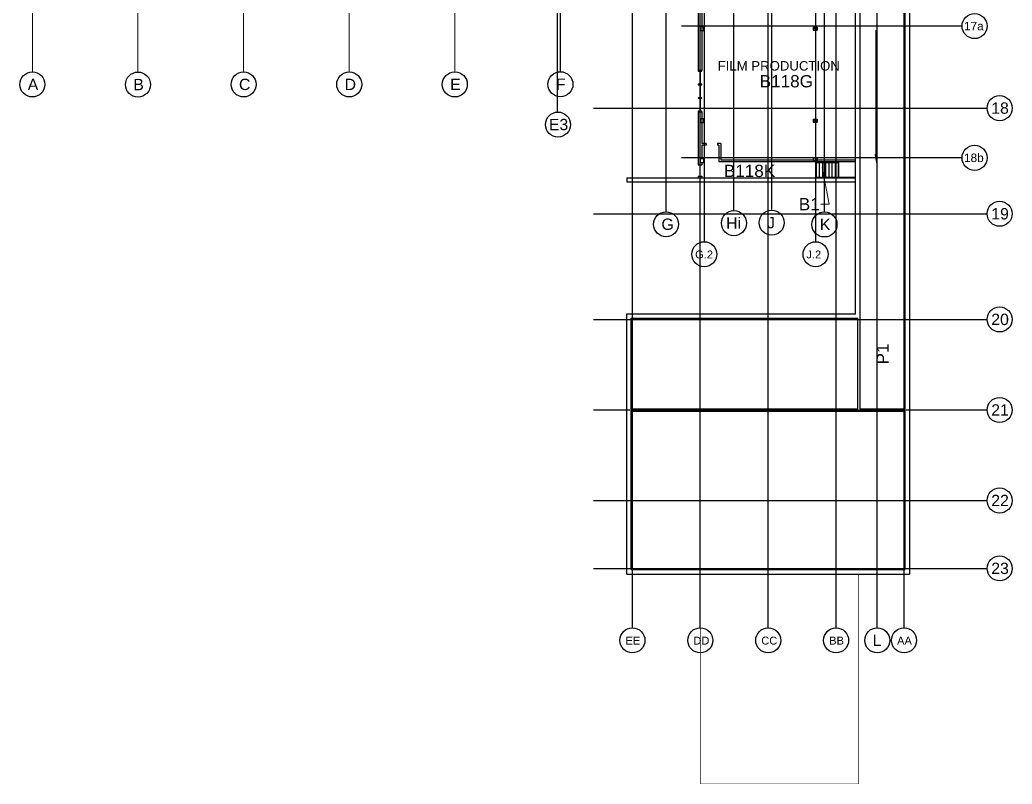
# Model space of a CAD drawing. Extents: x -222 to 8565, y -1562 to 5304.
# Drawn here: x 1926 to 5082, y -1562 to 870 of the extents above; entities that cross this region are included whole.
import ezdxf
from ezdxf.enums import TextEntityAlignment as Align

# ---------------------------------------------------------------- set-up
doc = ezdxf.new("R2010")
doc.units = 0
doc.header["$LTSCALE"] = 15
doc.header["$MEASUREMENT"] = 0
doc.layers.get('0').update_dxf_attribs({"linetype": 'CONTINUOUS'})
doc.layers.add('grid', color=251, linetype='CONTINUOUS')
doc.layers.add('room number', color=7, linetype='CONTINUOUS')
doc.layers.add('WALLS', color=7, linetype='CONTINUOUS', lineweight=25)
doc.styles.get("Standard").update_dxf_attribs({"font": 'arial.ttf'})
doc.styles.add('style2', font='arial.ttf')

# ---------------------------------------------------------------- blocks, each defined once
blk = doc.blocks.new('AZMND')
for p, q in [((0, 0.5), (0, -0.5)), ((1, 0.5), (0, 0.5)), ((1, -0.5), (1, 0.5)), ((0, -0.5), (1, -0.5))]:
    blk.add_line(p, q)
blk = doc.blocks.new('8X6.5 WF COLUMN')
at = {"layer": 'grid'}
for p, q in [((-3.25, 4), (3.25, 4)), ((-3.25, -4), (3.25, -4))]:
    blk.add_line(p, q, dxfattribs=at)
at = {"layer": 'grid', "lineweight": 0}
blk.add_line((0, -4), (0, 4), dxfattribs=at)

msp = doc.modelspace()

# ---------------------------------------------------------------- linework, layer by layer
at = {"layer": 'grid', "lineweight": 0}
for p, q in [((2301.4, 704), (2301.4, 5115.7)), ((2637.4, 704), (2637.4, 5126.4)), ((2973.4, 704), (2973.4, 5126.4)), ((3309.4, 704), (3309.4, 2567.3)), ((1965.4, 2168.6), (1965.4, 704))]:
    msp.add_line(p, q, dxfattribs=at)
at = {"layer": 'grid'}
for p, q in [((3645.4, 704), (3645.4, 5126.4)), ((3874.4, -1064.4), (3874.4, 5126.4)), ((3981.4, 258.5), (3981.4, 5126.4)), ((4090.4, -1064.4), (4090.4, 5126.4)), ((4306.4, -1064.4), (4306.4, 5126.4)), ((4317.4, 266.4), (4317.4, 5126.4)), ((4317.4, 266.4), (4317.4, 5126.4)), ((4522.4, -1064.4), (4522.4, 5126.4)), ((4653.4, -1064.4), (4653.4, 5126.4)), ((4738.4, -1064.4), (4738.4, 5126.4)), ((4485.4, 258.5), (4485.4, 4957.9)), ((4485.4, 258.5), (4485.4, 4957.9)), ((4197.4, 262.8), (4197.4, 1981.9)), ((4197.4, 262.8), (4197.4, 1981.9)), ((3636.4, 577), (3636.4, 1637.1)), ((4103, 973.4), (4103, 163.9)), ((4457, 972.2), (4457, 163.9)), ((4923.1, 849.7), (4030.1, 849.7)), ((3750.1, 588.7), (5002.8, 588.7)), ((4923.1, 430.7), (4030.1, 430.7)), ((3750.1, 252.7), (5002.8, 252.7)), ((3750.1, -83.3), (5002.8, -83.3)), ((3750.1, -371.3), (5002.8, -371.3)), ((3750.1, -659.3), (5002.8, -659.3)), ((3750.1, -875.3), (5002.8, -875.3))]:
    msp.add_line(p, q, dxfattribs=at)
for centre in [(4962.9, 849.7), (1965.4, 664.2), (2301.4, 663.9), (2637.4, 664.2), (2973.4, 664.2), (3309.4, 664.2), (3645.4, 664.8), (5042.6, 588.7), (3637.6, 536.6), (4962.9, 430.7), (5042.6, 252.7), (3981.4, 219.4), (4197.4, 222.9), (4197.4, 222.9), (4317.4, 224.4), (4317.4, 224.4), (4485.4, 218.7), (4485.4, 218.7), (4103, 124.1), (4457, 124.1), (5042.6, -83.3), (5042.6, -371.3), (5042.6, -659.3), (5042.6, -875.3), (3874.4, -1104.2), (4090.4, -1104.2), (4306.4, -1104.2), (4522.4, -1104.2), (4653.4, -1104.2), (4738.4, -1104.2)]:
    msp.add_circle(centre, 39.8, dxfattribs=at)
at = {"layer": 'room number'}
msp.add_line((4649.7, 443.3), (4649.7, 836.3), dxfattribs=at)
at = {"layer": 'room number', "lineweight": 0}
msp.add_lwpolyline([(4478.4, 399.7), (4500.6, 283.2), (4474.2, 283.2)], dxfattribs=at)
at = {"layer": 'room number'}
msp.add_solid([(4654.7, 443.3), (4644.7, 443.3), (4649.7, 413.3)], dxfattribs=at)
at = {"layer": 'WALLS'}
for p, q in [((4584.4, -65.3), (4584.4, 1872.7)), ((4599.4, -367.3), (4599.4, 1860.7)), ((4741.4, 1752.7), (4741.4, -367.3)), ((4756.4, 1752.7), (4756.4, -893.3)), ((4095.5, 924.7), (4095.5, 847.7)), ((4083.5, 912.7), (4083.5, 708.7)), ((4089.5, 847.7), (4089.5, 835.7)), ((4101.5, 847.7), (4089.5, 847.7)), ((4089.5, 835.7), (4101.5, 835.7)), ((4095.5, 847.7), (4095.5, 708.7)), ((4101.5, 835.7), (4101.5, 847.7)), ((4101.5, 846.7), (4101.5, 836.7)), ((4449.5, 846.7), (4449.5, 836.7)), ((4449.5, 846.7), (4462.5, 846.7)), ((4449.5, 836.7), (4462.5, 836.7)), ((4462.5, 846.7), (4462.5, 836.7)), ((4095.5, 708.7), (4083.5, 708.7)), ((4089.5, 706.7), (4089.5, 665.4)), ((4089.5, 663.4), (4089.5, 622.1)), ((4089.5, 620.1), (4089.5, 578.7)), ((4083.5, 576.7), (4083.5, 408.7)), ((4095.5, 576.7), (4083.5, 576.7)), ((4095.5, 576.7), (4095.5, 554.7)), ((4089.5, 554.7), (4089.5, 542.7)), ((4101.5, 554.7), (4089.5, 554.7)), ((4089.5, 542.7), (4101.5, 542.7)), ((4095.5, 554.7), (4095.5, 476.7)), ((4101.5, 542.7), (4101.5, 554.7)), ((4449.5, 553.7), (4462.5, 553.7)), ((4449.5, 553.7), (4449.5, 543.7)), ((4449.5, 543.7), (4462.5, 543.7)), ((4462.5, 553.7), (4462.5, 543.7)), ((4109.5, 476.7), (4095.5, 476.7)), ((4109.5, 476.7), (4109.5, 470.7)), ((4155.5, 476.7), (4145.5, 476.7)), ((4145.5, 476.7), (4145.5, 470.7)), ((4155.5, 476.7), (4155.5, 424.7)), ((4095.5, 470.7), (4095.5, 427.7)), ((4109.5, 470.7), (4095.5, 470.7)), ((4149.5, 470.7), (4145.5, 470.7)), ((4149.5, 470.7), (4149.5, 418.7)), ((4101.5, 427.7), (4089.5, 427.7)), ((4089.5, 427.7), (4089.5, 415.7)), ((4089.5, 415.7), (4101.5, 415.7)), ((4095.5, 415.7), (4095.5, 408.7)), ((4101.5, 415.7), (4101.5, 427.7)), ((4149.5, 418.7), (4584.4, 418.7)), ((4155.5, 424.7), (4419.4, 424.7)), ((4419.4, 424.7), (4449.5, 424.7)), ((4449.5, 430.7), (4449.5, 418.7)), ((4449.5, 430.7), (4462.5, 430.7)), ((4458, 418.7), (4458, 416.2)), ((4458, 416.2), (4532, 416.2)), ((4460, 368.7), (4460, 416.2)), ((4462.5, 430.7), (4462.5, 418.7)), ((4462.5, 424.7), (4584.4, 424.7)), ((4470, 368.7), (4470, 416.2)), ((4480, 368.7), (4480, 416.2)), ((4490, 368.7), (4490, 416.2)), ((4500, 368.7), (4500, 416.2)), ((4510, 368.7), (4510, 416.2)), ((4520, 368.7), (4520, 416.2)), ((4530, 416.2), (4530, 368.7)), ((4530, 368.7), (4530, 416.2)), ((4083.5, 408.7), (4095.5, 408.7)), ((3856.4, 366.7), (4584, 366.7)), ((3856.4, 366.7), (3856.4, 354.7)), ((3856.4, 354.7), (4584.4, 354.7)), ((4083.5, 372.7), (4083.5, 366.7)), ((4083.5, 372.7), (4095.5, 372.7)), ((4095.5, 372.7), (4095.5, 366.7)), ((4458, 368.7), (4584.4, 368.7)), ((4458, 368.7), (4458, 366.7)), ((4458, 366.7), (4584.4, 366.7)), ((3856.4, -893.3), (3856.4, -65.3)), ((3856.4, -65.3), (4584.4, -65.3)), ((3870.4, -79.3), (4591.4, -79.3)), ((3870.4, -367.3), (3870.4, -79.3)), ((4591.4, -367.3), (4591.4, -79.3)), ((3870.4, -367.3), (4591.4, -367.3)), ((3870.4, -879.3), (3870.4, -375.3)), ((3870.4, -375.3), (4741.4, -375.3)), ((4599.4, -367.3), (4741.4, -367.3)), ((4741.4, -375.3), (4741.4, -879.3)), ((3870.4, -879.3), (4741.4, -879.3)), ((3856.4, -893.3), (4756.4, -893.3))]:
    msp.add_line(p, q, dxfattribs=at)
at = {"layer": 'WALLS', "const_width": 2}
msp.add_lwpolyline([(4090.8, -893.3), (4090.8, -1560.6), (4594.3, -1560.6), (4594.3, -893.3)], dxfattribs=at)

# ---------------------------------------------------------------- block references
at = {"layer": 'WALLS', "lineweight": 0, "rotation": 270}
for p in [(4456, 841.7), (4456, 548.7), (4456, 421.7)]:
    msp.add_blockref('8X6.5 WF COLUMN', p, dxfattribs=at)
at = {"layer": 'WALLS', "xscale": 2, "yscale": 12, "rotation": 270}
for p in [(4089.5, 708.7), (4089.5, 665.4), (4089.5, 622.1), (4089.5, 578.7)]:
    msp.add_blockref('AZMND', p, dxfattribs=at)

# ---------------------------------------------------------------- texts
at = {"layer": 'grid', "style": 'style2'}
for s, height, p in [('17a', 27, (4929.1, 836.3)), ('A', 36, (1950.7, 646.3)), ('B', 36, (2286.7, 645.9)), ('C', 36, (2622.7, 646.3)), ('D', 36, (2958.7, 646.3)), ('E', 36, (3294.7, 646.3)), ('F', 36, (3630.7, 646.9)), ('18', 36, (5016, 570.8)), ('E3', 36, (3608.7, 518.7)), ('18b', 27, (4929.1, 417.3)), ('19', 36, (5016, 234.8)), ('G', 36, (3966.7, 201.5)), ('Hi', 36, (4172.4, 205)), ('Hi', 36, (4172.4, 205)), ('J', 36, (4302.7, 206.5)), ('J', 36, (4302.7, 206.5)), ('K', 36, (4470.7, 200.8)), ('K', 36, (4470.7, 200.8)), ('G.2', 25.2, (4073.9, 110.7)), ('J.2', 25.2, (4427.9, 110.7)), ('20', 36, (5016, -101.2)), ('21', 36, (5016, -389.2)), ('22', 36, (5016, -677.2)), ('23', 36, (5016, -893.2)), ('EE', 25.2, (3852.4, -1117.6)), ('DD', 25.2, (4068.4, -1117.6)), ('CC', 25.2, (4284.4, -1117.6)), ('BB', 25.2, (4500.4, -1117.6)), ('L', 36, (4638.7, -1122.1)), ('AA', 25.2, (4716.4, -1117.6))]:
    msp.add_text(s, height=height, dxfattribs=at).set_placement(p)
at = {"layer": 'room number', "lineweight": 0}
for s, height, p in [('FILM PRODUCTION', 30, (4145.6, 708.4)), ('B1', 39, (4403.7, 263.8))]:
    msp.add_text(s, height=height, dxfattribs=at).set_placement(p)
for s, p in [('B118G', (4364, 674.4)), ('B118K', (4247, 389.2))]:
    msp.add_text(s, height=39, dxfattribs=at).set_placement(p, align=Align.MIDDLE_CENTER)
msp.add_text('P1', height=39, rotation=90, dxfattribs=at).set_placement((4670.4, -193.3), align=Align.MIDDLE_CENTER)

doc.saveas('drawing.dxf')
